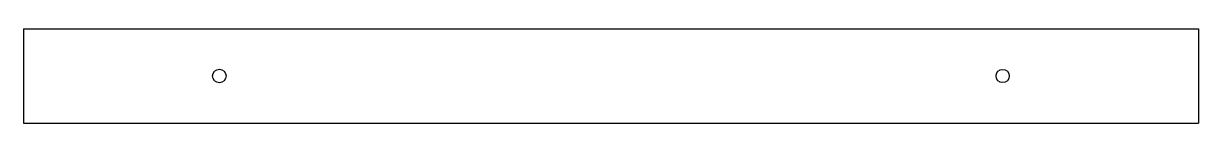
# Model space of a CAD drawing. Header units: millimetres. Extents: x -99 to 99, y 0 to 16.
import ezdxf

# ---------------------------------------------------------------- set-up
doc = ezdxf.new("R2010")
doc.units = ezdxf.units.MM

msp = doc.modelspace()

# ---------------------------------------------------------------- linework, layer by layer
at = {"color": 7, "linetype": 'Continuous', "lineweight": 25}
for p, q in [((-99, 16), (99, 16)), ((-99, 16), (-99, 0)), ((99, 16), (99, 0)), ((-99, 0), (99, 0))]:
    msp.add_line(p, q, dxfattribs=at)
for centre, radius in [((-66, 8), 1.13), ((66, 8), 1.12)]:
    msp.add_circle(centre, radius, dxfattribs=at)

doc.saveas('drawing.dxf')
